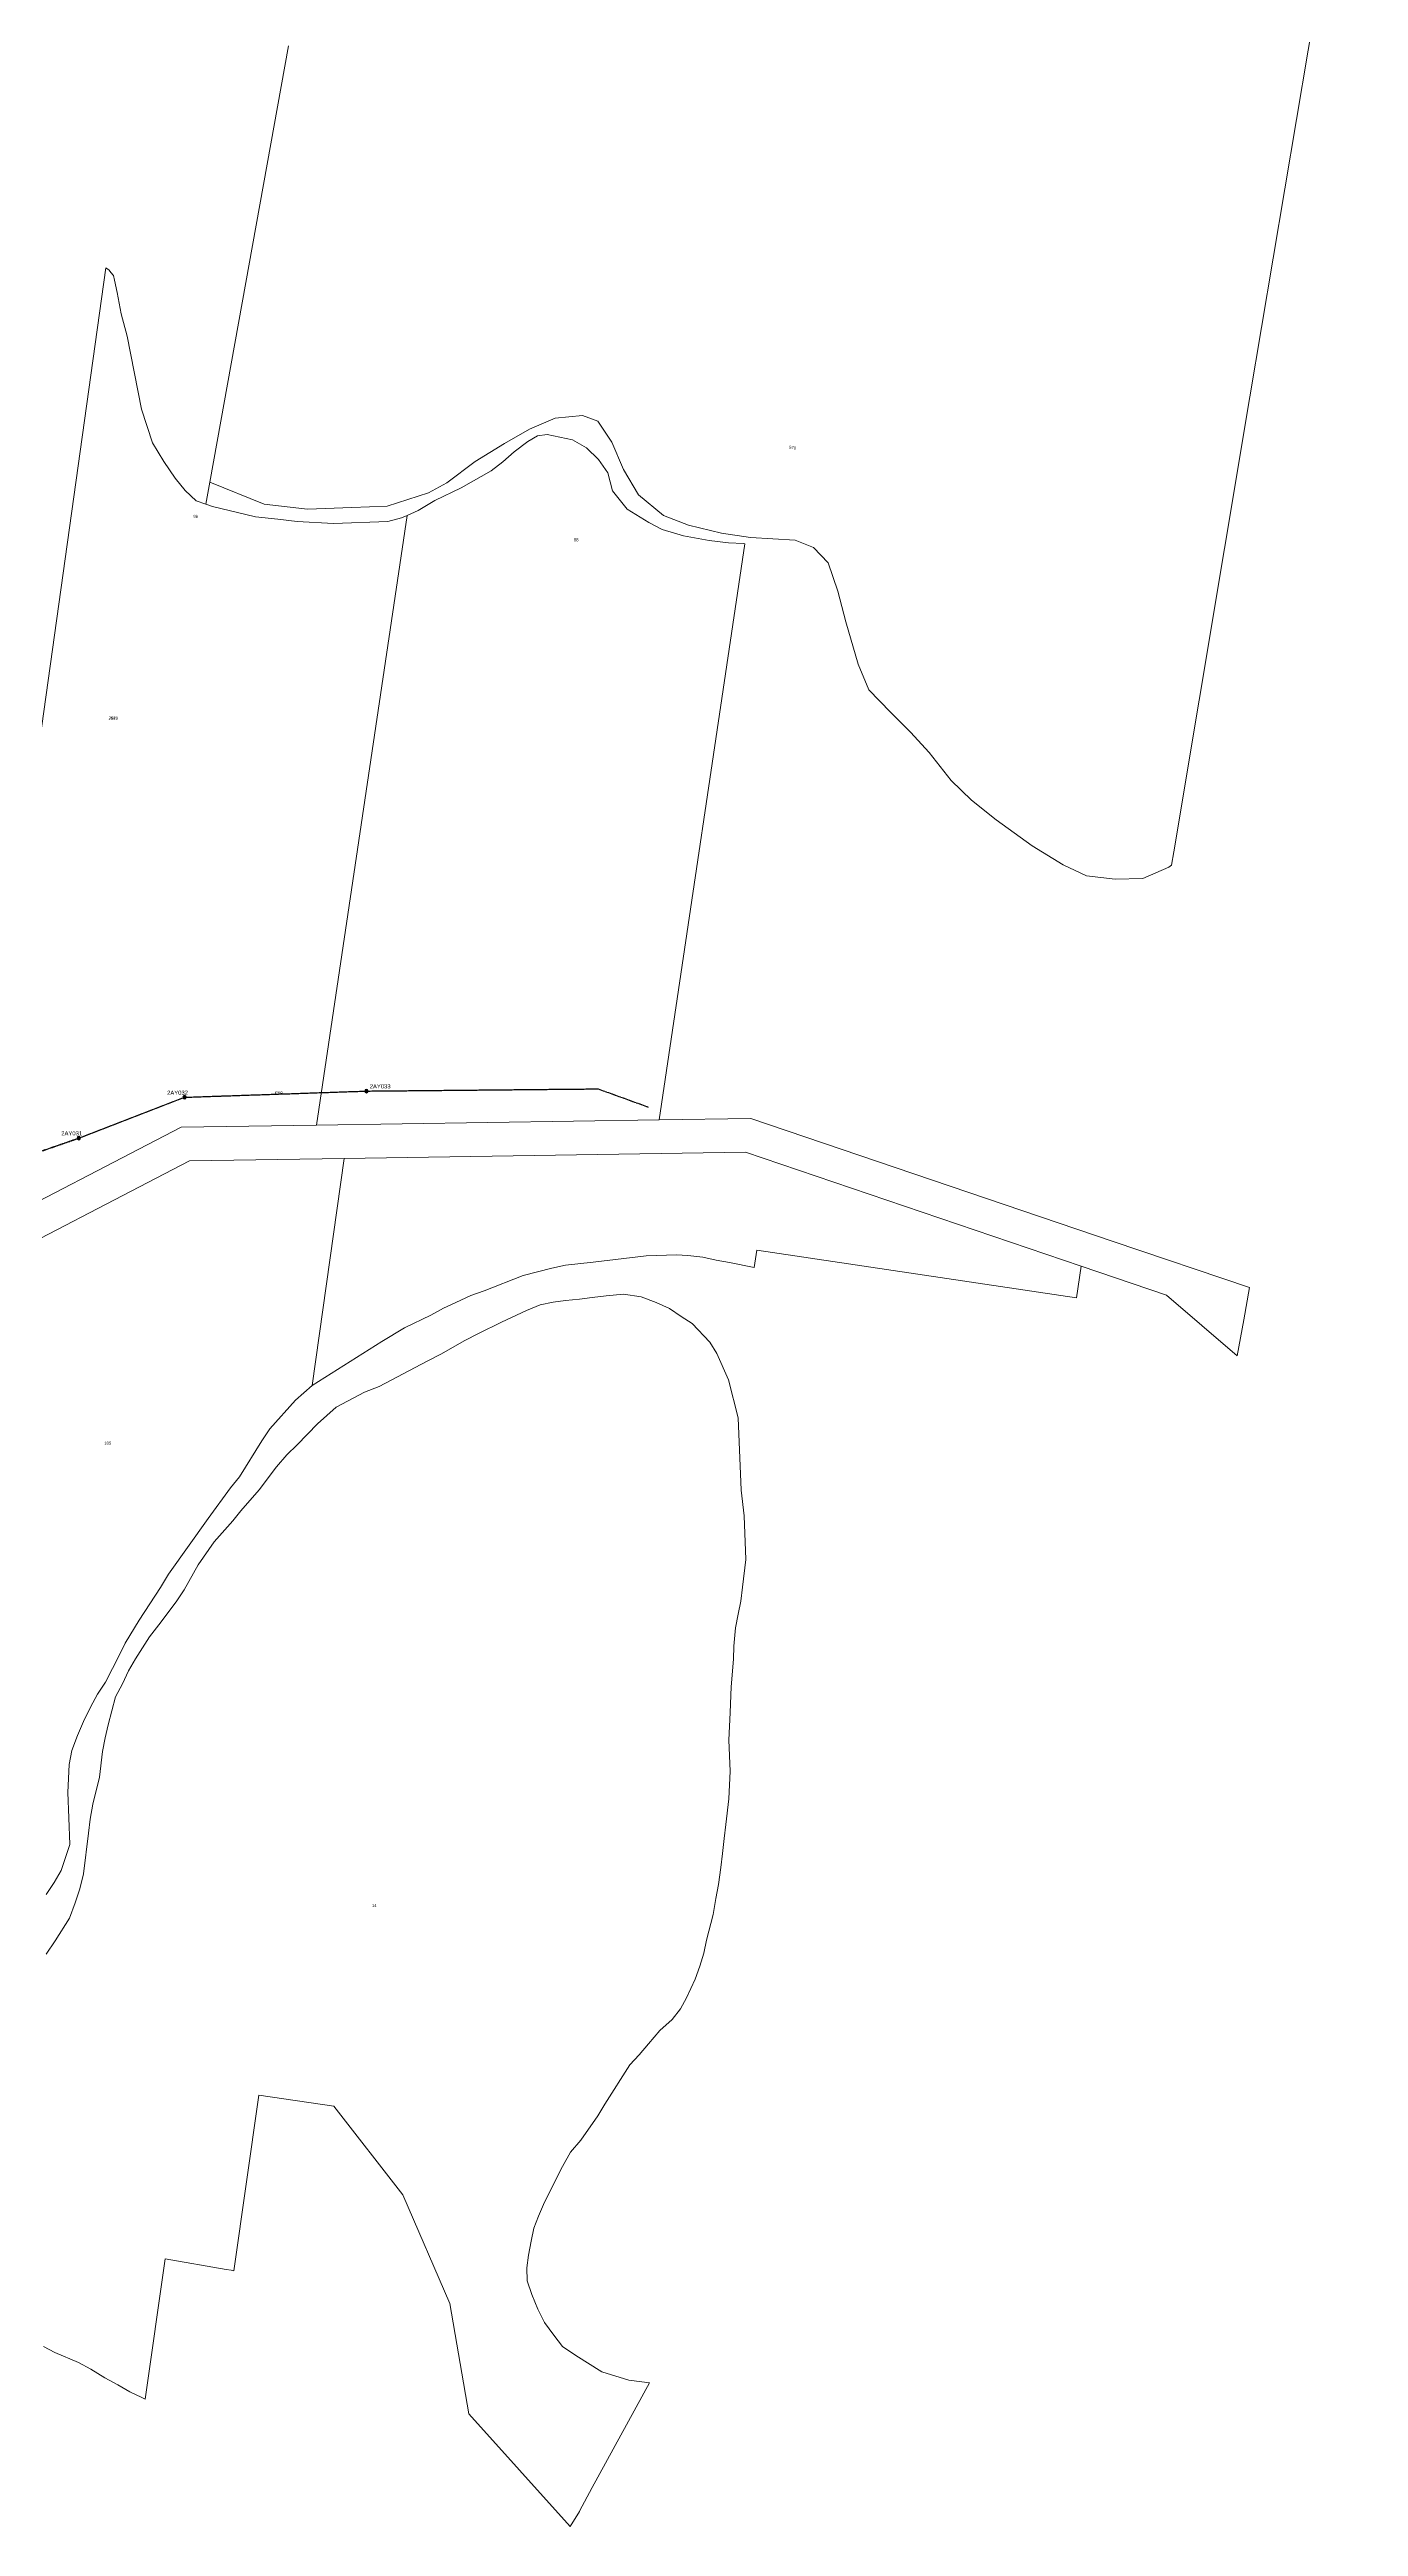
# Model space of a CAD drawing. Header units: metres. Extents: x 275221 to 280529, y 6121714 to 6133118.
# Drawn here: x 279736 to 280517, y 6127535 to 6129012 of the extents above; entities that cross this region are included whole.
import ezdxf
from ezdxf.enums import TextEntityAlignment as Align

# ---------------------------------------------------------------- set-up
doc = ezdxf.new("R2010")
doc.units = ezdxf.units.M
doc.linetypes.add('Cable Exist OH', pattern=[1, 1, 0])
doc.layers.get('0').update_dxf_attribs({"color": 6})
doc.layers.add('Cadastre Land Parcels_SP_EXT', color=9, linetype='Continuous', lineweight=5)
doc.layers.add('Cadastre Roads_SP_EXT', color=9, linetype='Continuous', lineweight=5)
for name, color, linetype in [('Mains_HV_EXT', 7, 'Continuous'), ('Mains_LV_EXT', 7, 'Continuous'), ('Mains_TR_EXT', 7, 'Continuous'), ('SupportsOH_SP_TR_HV_LV_SL_EXT', 7, 'Continuous')]:
    doc.layers.add(name, color=color, linetype=linetype)
doc.styles.add('POLE_LABEL', font='arial.ttf')
doc.styles.get("Standard").update_dxf_attribs({"font": 'arial.ttf'})

# ---------------------------------------------------------------- blocks, each defined once
blk = doc.blocks.new('POLE_EXT')
blk.add_hatch(color=256).paths.add_polyline_path([(-1, 0, 1), (1, 0, 1)])
blk.add_lwpolyline([(-1, 0, 1), (1, 0, 1)], format="xyb", close=True)
for tag, height, flags, p in [('pNumber', 2.5, 8, (-17.8, 2.1)), ('OWNED_BY', 0.2, 9, (1.4, -0.4)), ('PARENT', 0.2, 9, (1.4, -0.6)), ('SPECIAL_USE', 0.2, 9, (1.4, -0.8)), ('STATE', 0.2, 9, (1.4, -1)), ('USAGE', 0.2, 9, (1.4, -1.2)), ('cLV', 0.2, 9, (1.4, -1.4)), ('hDepth', 0.2, 9, (1.4, -1.6)), ('hDia', 0.2, 9, (1.4, -1.8)), ('cHV', 0.2, 9, (1.4, -2)), ('LBRACKET', 0.2, 9, (1.4, -2.2)), ('LExisting', 0.2, 9, (1.4, -2.4)), ('LANTNUMBER', 0.2, 9, (1.4, -2.6)), ('LOther', 0.2, 9, (1.4, -2.8)), ('LRemove', 0.2, 9, (1.4, -3)), ('LEGEND', 0.2, 9, (1.4, -3.2)), ('cLinedev', 0.2, 9, (1.4, -3.4)), ('LOCATION', 0.2, 9, (1.4, -3.6)), ('pExisting', 0.2, 9, (1.4, -3.8)), ('PFNUMBER', 0.2, 9, (1.4, -4)), ('NEWPFNUMBER', 0.2, 9, (1.4, -4.2)), ('pFooting', 0.2, 9, (1.4, -4.4)), ('pNew', 0.2, 9, (1.4, -4.6)), ('pRelocate', 0.2, 9, (1.4, -5)), ('pRemove', 0.2, 9, (1.4, -5.2)), ('pReplace', 0.2, 9, (1.4, -5.4)), ('pStay', 0.2, 9, (1.4, -5.6)), ('pType', 0.2, 9, (1.4, -5.8)), ('cspan', 0.2, 9, (1.4, -6)), ('STREETNAME', 0.2, 9, (1.4, -6.2)), ('SUBURB', 0.2, 9, (1.4, -6.4)), ('NOTES', 0.2, 9, (1.4, -6.6)), ('MAINTAINED_BY', 0.2, 9, (1.4, -6.8)), ('OPERATED_BY', 0.2, 9, (1.4, -7))]:
    blk.add_attdef(tag, text='', height=height, dxfattribs=dict(flags=flags)).set_placement(p, align=Align.MIDDLE_LEFT)
at = {"style": 'POLE_LABEL'}
for tag, height, flags, p in [('STRUCTURE_PLANT_NUMBER', 0.2, 9, (1.4, 0)), ('ASSET_NUM', 2.5, 8, (2, 2)), ('STREET_CODE', 0.2, 9, (1.4, -0.2))]:
    blk.add_attdef(tag, text='', height=height, dxfattribs=dict(at, flags=flags)).set_placement(p, align=Align.MIDDLE_LEFT)
at = {"flags": 1}
blk.add_attdef('Z', (1.4, -7.3), '', height=0.2, dxfattribs=at)

msp = doc.modelspace()

# ---------------------------------------------------------------- linework, layer by layer
at = {"layer": 'Cadastre Land Parcels_SP_EXT', "linetype": 'Continuous'}
for points in [[(279878.8, 6129014), (279831.9, 6128753.8), (279864.4, 6128740.7), (279890.2, 6128737.7), (279916.6, 6128738.7), (279937.7, 6128739.5), (279962.4, 6128747.5), (279973.3, 6128753.4), (279990.2, 6128766.1), (280007.6, 6128776.9), (280022.6, 6128785.3), (280037.9, 6128791.9), (280054.2, 6128793.5), (280063.3, 6128790.1), (280071.6, 6128777.7), (280078.7, 6128761.3), (280087.5, 6128746.3), (280102.4, 6128733.9), (280117.4, 6128728.1), (280137, 6128723.3), (280154.4, 6128720.8), (280180.9, 6128719.2), (280192, 6128714.8), (280200.6, 6128705.6), (280206.4, 6128688.9), (280211.2, 6128670.5), (280218.5, 6128645.3), (280224.9, 6128629.9), (280237.8, 6128616.7), (280249.8, 6128604.8), (280261, 6128592.6), (280274.1, 6128576), (280286.2, 6128564.2), (280300.9, 6128552.5), (280322.4, 6128536.9), (280340.8, 6128525.7), (280354.8, 6128519.1), (280371.8, 6128517.2), (280388.3, 6128517.6), (280403.8, 6128524.3), (280405.5, 6128525.5), (280406.8, 6128533.5), (280452.2, 6128804.6), (280452.2, 6128804.6), (280486.9, 6129011.3), (280516.9, 6129190)], [(279729.2, 6128590), (279769.9, 6128881.6), (279772, 6128880.2), (279773, 6128878.8), (279774.6, 6128876.9), (279775.1, 6128874.3), (279776.7, 6128866.8), (279779, 6128854.2), (279782.7, 6128840.9), (279791.3, 6128797.4), (279797.8, 6128777.3), (279804.5, 6128766.1), (279811.2, 6128756.2), (279817.2, 6128748.8), (279823.8, 6128742.7), (279829.5, 6128740.6), (279831.9, 6128753.8), (279878.8, 6129014)], [(279689.2, 6128304), (279814.9, 6128369.2), (279895.6, 6128370.4), (279949.6, 6128734), (279946.2, 6128732.6), (279938, 6128730.4), (279905.7, 6128729.2), (279884, 6128730.3), (279872.5, 6128731.8), (279859.1, 6128733.2), (279833.5, 6128739.2), (279829.5, 6128740.6), (279829.5, 6128740.6), (279823.8, 6128742.7), (279817.2, 6128748.8), (279811.2, 6128756.2), (279804.5, 6128766.1), (279797.8, 6128777.3), (279791.3, 6128797.4), (279782.7, 6128840.9), (279779, 6128854.2), (279776.7, 6128866.8), (279775.1, 6128874.3), (279774.6, 6128876.9), (279773, 6128878.8), (279772, 6128880.2), (279769.9, 6128881.6), (279729.2, 6128590)], [(279734.3, 6127911.9), (279739.1, 6127919), (279743.3, 6127926.2), (279748.5, 6127941.6), (279747.9, 6127957.5), (279747.3, 6127972.7), (279748, 6127989.3), (279749.6, 6127997.6), (279753.1, 6128006.6), (279756.6, 6128015), (279760.7, 6128023.4), (279764.9, 6128031.2), (279769.7, 6128038.4), (279778, 6128054.6), (279781.5, 6128061.7), (279789.9, 6128075.4), (279802.6, 6128094.9), (279807.4, 6128102.7), (279830.9, 6128136), (279844.2, 6128154.3), (279849.7, 6128160.8), (279862.9, 6128182.3), (279867.7, 6128189.5), (279883, 6128206.5), (279892.9, 6128215.2), (279912.1, 6128350.6), (279912.1, 6128350.6), (279819.9, 6128349.1), (279685.8, 6128279.6)], [(279732.7, 6127642.3), (279739.6, 6127638.8), (279753.7, 6127632.8), (279761, 6127628.9), (279769.4, 6127623.6), (279777, 6127619.5), (279784.3, 6127615.4), (279791.4, 6127611.9), (279793.3, 6127611), (279805.3, 6127694.6), (279841.7, 6127688.3), (279844.7, 6127687.8), (279846.2, 6127687.5), (279861.2, 6127792.1), (279905.9, 6127785.7), (279947.1, 6127732.8), (279975.1, 6127667.9), (279986.3, 6127602.3), (280046.9, 6127535.1), (280052.3, 6127544), (280052.4, 6127544.2), (280059.9, 6127558.2), (280094.2, 6127620.7), (280089.5, 6127621.2), (280081.9, 6127622.2), (280065.8, 6127627.3), (280050.2, 6127636.9), (280042.3, 6127642.3), (280037, 6127649.1), (280031.6, 6127656.6), (280027.5, 6127664.7), (280024, 6127673.4), (280021.2, 6127681.6), (280020.9, 6127689.2), (280021.9, 6127696.9), (280023.5, 6127705.2), (280025.1, 6127712.9), (280028, 6127720), (280031.5, 6127728.4), (280042.2, 6127749.7), (280047, 6127758.2), (280053.1, 6127765.4), (280063.3, 6127779.8), (280067.5, 6127786.9), (280082.5, 6127810.3), (280088, 6127816.3), (280093.5, 6127822.8), (280100.2, 6127830.7), (280107.6, 6127837.3), (280112.7, 6127843.7), (280116.2, 6127850.2), (280121.3, 6127861.4), (280121.3, 6127861.4), (280124.2, 6127869.1), (280126.5, 6127876.8), (280128.1, 6127884.5), (280132, 6127899.9), (280133.6, 6127909.5), (280135.2, 6127917.8), (280136.7, 6127928), (280137.6, 6127936.3), (280138.6, 6127945.2), (280139.6, 6127953.5), (280141.5, 6127968.9), (280142.2, 6127985.4), (280141.5, 6128003.8), (280142.2, 6128020.4), (280142.9, 6128035.7), (280144.2, 6128052.2), (280144.5, 6128059.9), (280145.4, 6128070.7), (280147, 6128079), (280148.6, 6128086.7), (280149.6, 6128095), (280151.5, 6128111.6), (280150.6, 6128137.6), (280148.7, 6128152.8), (280147.1, 6128196), (280141.2, 6128218.6), (280134.3, 6128234.3), (280130.2, 6128241.1), (280119.6, 6128252.2), (280113.1, 6128256.4), (280106, 6128261.2), (280098.2, 6128264.7), (280089.2, 6128268.2), (280078.7, 6128269.8), (280068.3, 6128268.7), (280060, 6128267.8), (280052.4, 6128266.8), (280044.1, 6128265.9), (280036.6, 6128265), (280029, 6128263.4), (280020.8, 6128259.9), (280005.8, 6128253), (279992.1, 6128246.2), (279984, 6128242.1), (279969.7, 6128233.9), (279961.6, 6128229.8), (279932.9, 6128214.7), (279924.1, 6128211.2), (279907.2, 6128202.3), (279896.2, 6128192.4), (279884, 6128179.9), (279877.8, 6128173.9), (279871.7, 6128166.7), (279861.4, 6128153), (279850.5, 6128140.5), (279845.6, 6128134.6), (279834.6, 6128122.1), (279825, 6128108.4), (279816.6, 6128093.5), (279811.8, 6128086.3), (279801.5, 6128072.6), (279796, 6128065.4), (279787.6, 6128052.4), (279783.4, 6128045.2), (279779.9, 6128037.5), (279775.7, 6128029.7), (279771.3, 6128013), (279769.6, 6128005.3), (279768, 6127997), (279766.1, 6127981.7), (279762.2, 6127965.6), (279760.6, 6127956.7), (279759.7, 6127948.4), (279756.7, 6127924.1), (279754.5, 6127915.2), (279751.7, 6127906.8), (279748.2, 6127897.8), (279739.8, 6127884.1), (279734.4, 6127876.3)]]:
    msp.add_lwpolyline(points, dxfattribs=at)
for points in [[(280150.9, 6128717), (280150.2, 6128717.3), (280141.3, 6128717.6), (280129.8, 6128719), (280114.4, 6128721.7), (280101.6, 6128725.6), (280093.8, 6128729.8), (280080.8, 6128737.6), (280072.1, 6128748.7), (280069.2, 6128759.4), (280063.8, 6128767.4), (280056.6, 6128774.2), (280048.3, 6128779), (280033.1, 6128782.2), (280027.4, 6128781.5), (280021.5, 6128778), (280013.4, 6128771.9), (280006.6, 6128766), (279999.8, 6128760.6), (279981.8, 6128750.4), (279966.2, 6128742.9), (279956.2, 6128736.8), (279949.6, 6128734), (279895.6, 6128370.4), (280099.9, 6128373.6), (280150.9, 6128717)], [(280351.5, 6128286.4), (280151.3, 6128354.3), (279912.1, 6128350.6), (279892.9, 6128215.2), (279934.5, 6128241.5), (279948.1, 6128249.6), (279963.7, 6128257.2), (279971.2, 6128261.3), (279978.7, 6128264.7), (279987.5, 6128268.9), (279995.6, 6128271.7), (280018.8, 6128280.8), (280035.8, 6128285.3), (280044, 6128286.9), (280060.5, 6128288.7), (280092.1, 6128292.5), (280110.3, 6128293.1), (280116.9, 6128292.7), (280125.9, 6128291.7), (280133.9, 6128290), (280141.8, 6128288.6), (280156.5, 6128285.6), (280158.1, 6128296), (280348.7, 6128267.5), (280351.5, 6128286.4)]]:
    msp.add_lwpolyline(points, close=True, dxfattribs=at)
at = {"layer": 'Cadastre Roads_SP_EXT', "linetype": 'Continuous'}
msp.add_lwpolyline([(279685.8, 6128279.6), (279819.9, 6128349.1), (279912.1, 6128350.6), (280151.3, 6128354.3), (280351.5, 6128286.4), (280402.5, 6128269.1), (280444.6, 6128232.9), (280448.6, 6128254.5), (280452, 6128273.6), (280370.6, 6128301.2), (280154.5, 6128374.4), (280154.5, 6128374.4), (280099.9, 6128373.6), (279895.6, 6128370.4), (279814.9, 6128369.2), (279689.2, 6128304)], dxfattribs=at)
at = {"layer": 'Mains_HV_EXT', "linetype": 'Cable Exist OH'}
msp.add_lwpolyline([(279639.4, 6128322.2), (279688.2, 6128340), (279753.9, 6128362.7), (279816.9, 6128387.1), (279925.3, 6128390.8), (280063.5, 6128392.1), (280093.6, 6128381.2)], dxfattribs=at)
at = {"layer": 'Mains_LV_EXT', "linetype": 'Cable Exist OH'}
for points in [[(279688.2, 6128340), (279753.8, 6128362.8), (279816.9, 6128387.1)], [(279816.9, 6128387.1), (279925.3, 6128390.8), (280063.5, 6128392.1), (280093.6, 6128381.2)]]:
    msp.add_lwpolyline(points, dxfattribs=at)

# ---------------------------------------------------------------- block references
at = {"layer": 'SupportsOH_SP_TR_HV_LV_SL_EXT'}
ref = msp.add_blockref('POLE_EXT', (279816.9, 6128387.1), dxfattribs=at)
ref.add_attrib('ASSET_NUM', '2AY032', dxfattribs={"layer": '0', "height": 2.5, "style": 'POLE_LABEL'}).set_placement((279818.9, 6128387.8), align=Align.BOTTOM_RIGHT)
ref = msp.add_blockref('POLE_EXT', (279925.3, 6128390.8), dxfattribs=at)
ref.add_attrib('ASSET_NUM', '2AY033', dxfattribs={"layer": '0', "height": 2.5, "style": 'POLE_LABEL'}).set_placement((279927.3, 6128391.6), align=Align.BOTTOM_LEFT)
ref = msp.add_blockref('POLE_EXT', (279753.8, 6128362.8), dxfattribs=at)
ref.add_attrib('ASSET_NUM', '2AY031', dxfattribs={"layer": '0', "height": 2.5, "style": 'POLE_LABEL'}).set_placement((279755.8, 6128363.6), align=Align.BOTTOM_RIGHT)

# ---------------------------------------------------------------- texts
at = {"layer": 'Cadastre Land Parcels_SP_EXT'}
msp.add_text('570', height=1.8, rotation=350.7067, dxfattribs=at).set_placement((280177.3, 6128773.8))
for s, p in [('96', (279822.1, 6128732.5)), ('88', (280049, 6128718.5)), ('105', (279769, 6128180)), ('14', (279928.6, 6127904.4))]:
    msp.add_text(s, height=1.8, dxfattribs=at).set_placement(p)
at = {"layer": 'Mains_LV_EXT'}
msp.add_text('E99', height=1.8, rotation=0.8448, dxfattribs=at).set_placement((279870.9, 6128388.7))
at = {"layer": 'Mains_TR_EXT'}
for s in ['J64', '7529']:
    msp.add_text(s, height=1.8, dxfattribs=at).set_placement((279771.6, 6128612.2))

doc.saveas('drawing.dxf')
